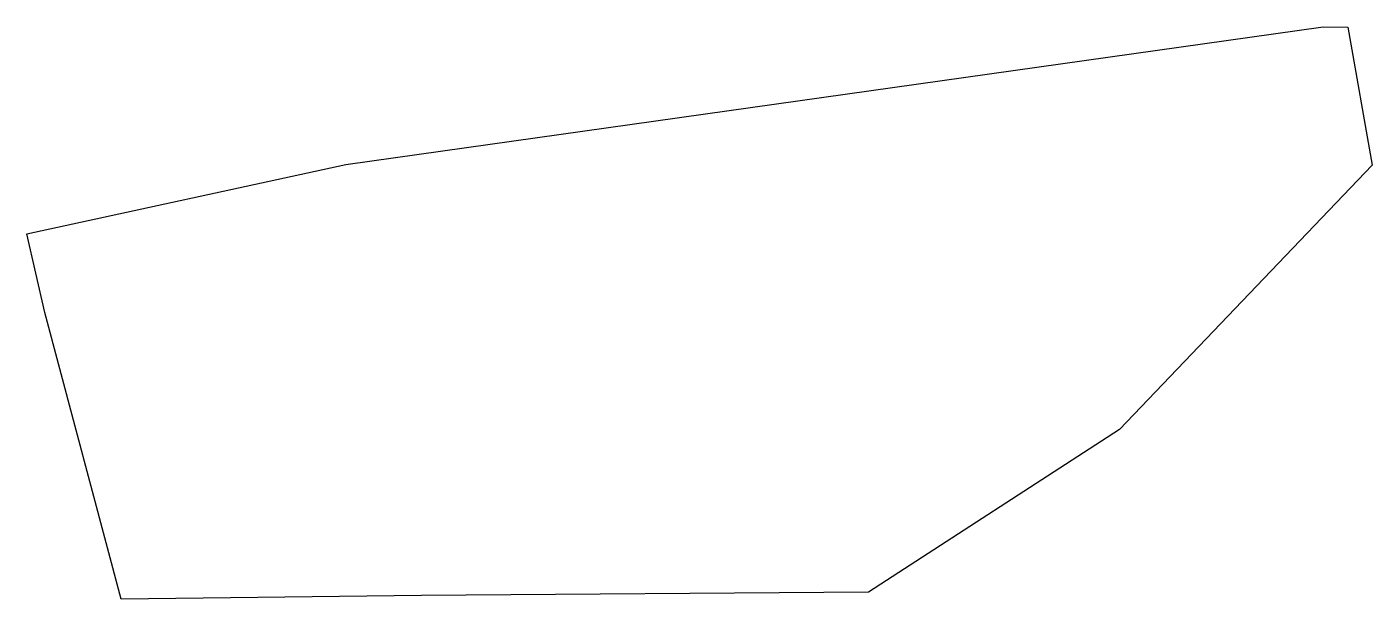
# Model space of a CAD drawing. Header units: millimetres. Extents: x 607543 to 607645, y 1321209 to 1321252.
import ezdxf

# ---------------------------------------------------------------- set-up
doc = ezdxf.new("R2010")
doc.units = ezdxf.units.MM

msp = doc.modelspace()

# ---------------------------------------------------------------- linework, layer by layer
at = {"elevation": 171.89}
msp.add_lwpolyline([(607645.09, 1321241.38), (607625.98, 1321221.39), (607607, 1321209.07), (607573.18, 1321208.82), (607550.44, 1321208.54), (607544.66, 1321230.23), (607543.32, 1321236.2), (607567.44, 1321241.45), (607641.38, 1321251.85), (607643.25, 1321251.84), (607645.09, 1321241.38)], dxfattribs=at)

doc.saveas('drawing.dxf')
